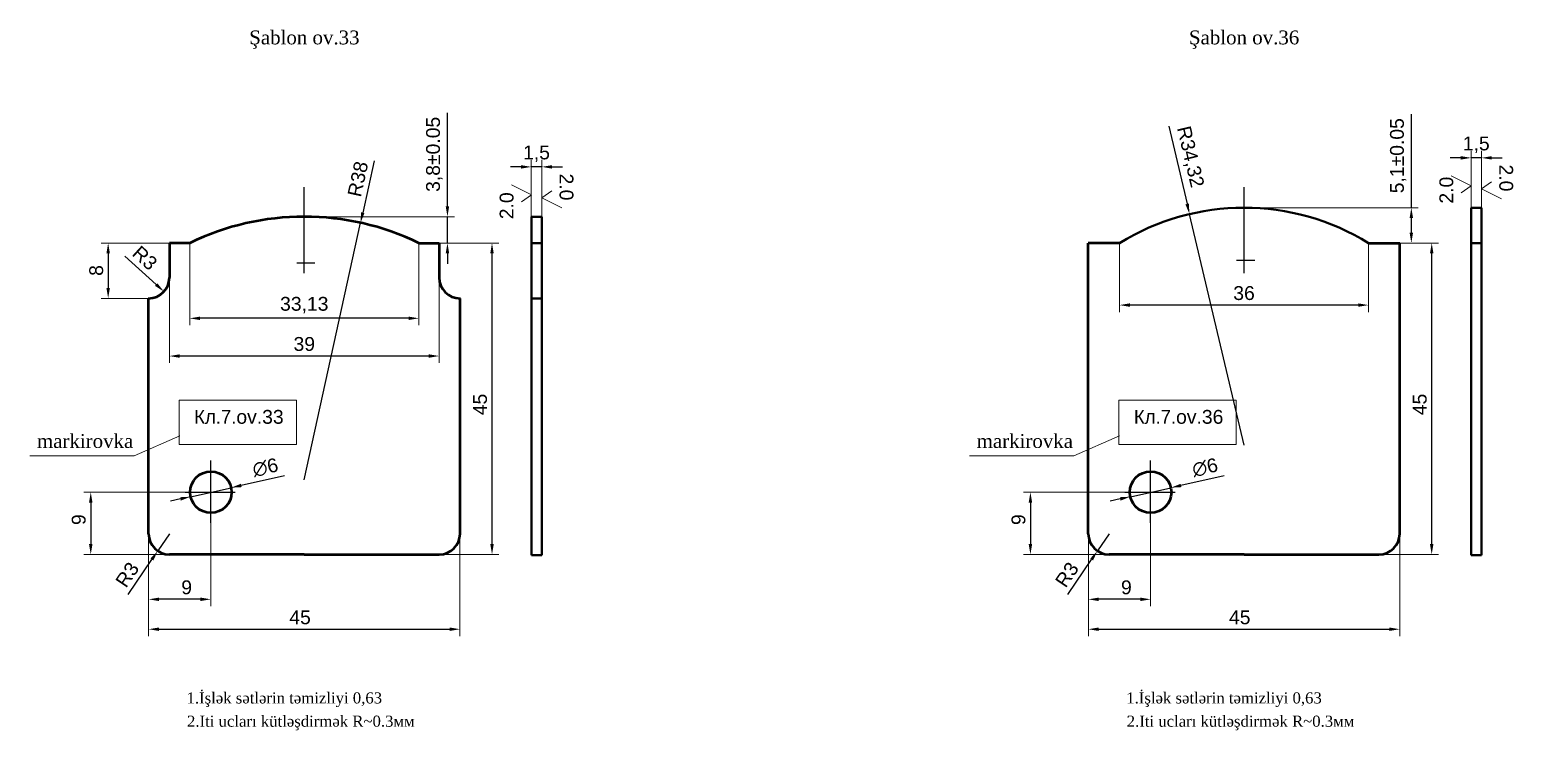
# Model space of a CAD drawing. Header units: millimetres. Extents: x 1526 to 31626, y -4643 to 9189.
# Drawn here: x 10702.7 to 10917.2, y 8893 to 8994.2 of the extents above; entities that cross this region are included whole.
import ezdxf

# ---------------------------------------------------------------- set-up
doc = ezdxf.new("R2010")
doc.units = ezdxf.units.MM
for name, color, linetype, lineweight in [('контурная', 7, 'Continuous', 50), ('размерные', 7, 'Continuous', 25), ('тонкая', 7, 'Continuous', 20), ('图层1', 7, 'Continuous', 30)]:
    doc.layers.add(name, color=color, linetype=linetype, lineweight=lineweight)
doc.layers.add('осевая', color=4, linetype='Continuous')
doc.styles.get("Standard").update_dxf_attribs({"font": 'arial.ttf'})
doc.dimstyles.new('s1v4', dxfattribs={"dimtxt": 4, "dimasz": 1.5, "dimexe": 1, "dimexo": 0, "dimgap": 0.7, "dimtad": 1, "dimtxsty": 'Standard', "dimcen": 1, "dimadec": 0, "dimazin": 0, "dimtfac": 1, "dimtix": 1, "dimtmove": 0, "dimatfit": 3, "dimfxl": 1, "dimlwd": -1, "dimlwe": 20, "dimarcsym": 0})

# ---------------------------------------------------------------- blocks, each defined once
blk = doc.blocks.new('*D2420')
at = {"layer": 'Defpoints', "color": 0, "transparency": 16777216}
for p in [(10750.56, 8966.29), (10742.43, 8929.17)]:
    blk.add_point(p, dxfattribs=at)
at = {"layer": 'размерные', "color": 0, "transparency": 16777216}
for p, q in [((10752.53, 8975.26), (10750.88, 8967.75)), ((10742.43, 8929.17), (10750.56, 8966.29))]:
    blk.add_line(p, q, dxfattribs=at)
blk.add_solid([(10750.64, 8967.81), (10751.13, 8967.7), (10750.56, 8966.29)], dxfattribs=at)
at = {"layer": 'размерные', "color": 0, "transparency": 16777216, "insert": (10750.18, 8972.61), "char_height": 2, "attachment_point": 5, "rotation": 77.6507}
blk.add_mtext('R38', dxfattribs=at)
blk = doc.blocks.new('*D2421')
at = {"layer": 'Defpoints', "color": 0, "transparency": 16777216}
for p in [(10722.93, 8963.37), (10714.09, 8955.37), (10719.93, 8955.37)]:
    blk.add_point(p, dxfattribs=at)
at = {"layer": 'размерные', "color": 0, "lineweight": 20, "transparency": 16777216}
for p, q in [((10722.93, 8963.37), (10713.09, 8963.37)), ((10719.93, 8955.37), (10713.09, 8955.37))]:
    blk.add_line(p, q, dxfattribs=at)
at = {"layer": 'размерные', "color": 0, "transparency": 16777216}
blk.add_line((10714.09, 8961.87), (10714.09, 8956.87), dxfattribs=at)
for points in [[(10713.84, 8961.87), (10714.34, 8961.87), (10714.09, 8963.37)], [(10713.84, 8956.87), (10714.34, 8956.87), (10714.09, 8955.37)]]:
    blk.add_solid(points, dxfattribs=at)
at = {"layer": 'размерные', "color": 0, "transparency": 16777216, "insert": (10712.37, 8959.4), "char_height": 2, "attachment_point": 5, "rotation": 90}
blk.add_mtext('8', dxfattribs=at)
blk = doc.blocks.new('*D2423')
at = {"layer": 'Defpoints', "color": 0, "transparency": 16777216}
for p in [(10719.93, 8922.95), (10728.93, 8922.95), (10719.93, 8911.89)]:
    blk.add_point(p, dxfattribs=at)
at = {"layer": 'размерные', "color": 0, "lineweight": 20, "transparency": 16777216}
for p, q in [((10719.93, 8922.95), (10719.93, 8910.89)), ((10728.93, 8922.95), (10728.93, 8910.89))]:
    blk.add_line(p, q, dxfattribs=at)
at = {"layer": 'размерные', "color": 0, "transparency": 16777216}
blk.add_line((10727.43, 8911.89), (10721.43, 8911.89), dxfattribs=at)
for points in [[(10721.43, 8912.14), (10721.43, 8911.64), (10719.93, 8911.89)], [(10727.43, 8912.14), (10727.43, 8911.64), (10728.93, 8911.89)]]:
    blk.add_solid(points, dxfattribs=at)
at = {"layer": 'размерные', "color": 0, "transparency": 16777216, "insert": (10725.43, 8913.61), "char_height": 2, "attachment_point": 5}
blk.add_mtext('9', dxfattribs=at)
blk = doc.blocks.new('*D2424')
at = {"layer": 'Defpoints', "color": 0, "transparency": 16777216}
for p in [(10726.01, 8926.72), (10731.86, 8928.02)]:
    blk.add_point(p, dxfattribs=at)
at = {"layer": 'размерные', "color": 0, "transparency": 16777216}
for p, q in [((10739.56, 8929.72), (10733.33, 8928.34)), ((10724.54, 8926.4), (10723.08, 8926.07)), ((10726.01, 8926.72), (10731.86, 8928.02))]:
    blk.add_line(p, q, dxfattribs=at)
for points in [[(10733.27, 8928.58), (10733.38, 8928.1), (10731.86, 8928.02)], [(10724.49, 8926.64), (10724.59, 8926.15), (10726.01, 8926.72)]]:
    blk.add_solid(points, dxfattribs=at)
at = {"layer": 'размерные', "color": 0, "transparency": 16777216, "insert": (10736.8, 8930.93), "char_height": 2, "attachment_point": 5, "rotation": 12.461}
blk.add_mtext('∅6', dxfattribs=at)
blk = doc.blocks.new('*D2425')
at = {"layer": 'Defpoints', "color": 0, "transparency": 16777216}
for p in [(10719.93, 8922.95), (10764.93, 8921.37), (10764.93, 8907.57)]:
    blk.add_point(p, dxfattribs=at)
at = {"layer": 'размерные', "color": 0, "lineweight": 20, "transparency": 16777216}
for p, q in [((10719.93, 8922.95), (10719.93, 8906.57)), ((10764.93, 8921.37), (10764.93, 8906.57))]:
    blk.add_line(p, q, dxfattribs=at)
at = {"layer": 'размерные', "color": 0, "transparency": 16777216}
blk.add_line((10721.43, 8907.57), (10763.43, 8907.57), dxfattribs=at)
for points in [[(10721.43, 8907.82), (10721.43, 8907.32), (10719.93, 8907.57)], [(10763.43, 8907.82), (10763.43, 8907.32), (10764.93, 8907.57)]]:
    blk.add_solid(points, dxfattribs=at)
at = {"layer": 'размерные', "color": 0, "transparency": 16777216, "insert": (10741.82, 8909.28), "char_height": 2, "attachment_point": 5}
blk.add_mtext('45', dxfattribs=at)
blk = doc.blocks.new('*D2426')
at = {"layer": 'Defpoints', "color": 0, "transparency": 16777216}
for p in [(10725.21, 8927.37), (10711.57, 8918.37), (10725.21, 8918.37)]:
    blk.add_point(p, dxfattribs=at)
at = {"layer": 'размерные', "color": 0, "lineweight": 20, "transparency": 16777216}
for p, q in [((10725.21, 8927.37), (10710.57, 8927.37)), ((10725.21, 8918.37), (10710.57, 8918.37))]:
    blk.add_line(p, q, dxfattribs=at)
at = {"layer": 'размерные', "color": 0, "transparency": 16777216}
blk.add_line((10711.57, 8925.87), (10711.57, 8919.87), dxfattribs=at)
for points in [[(10711.32, 8925.87), (10711.82, 8925.87), (10711.57, 8927.37)], [(10711.32, 8919.87), (10711.82, 8919.87), (10711.57, 8918.37)]]:
    blk.add_solid(points, dxfattribs=at)
at = {"layer": 'размерные', "color": 0, "transparency": 16777216, "insert": (10709.84, 8923.4), "char_height": 2, "attachment_point": 5, "rotation": 90}
blk.add_mtext('9', dxfattribs=at)
blk = doc.blocks.new('*D2427')
at = {"layer": 'Defpoints', "color": 0, "transparency": 16777216}
for p in [(10761.59, 8963.37), (10769.56, 8963.37), (10761.93, 8918.37)]:
    blk.add_point(p, dxfattribs=at)
at = {"layer": 'размерные', "color": 0, "lineweight": 20, "transparency": 16777216}
for p, q in [((10761.59, 8963.37), (10770.56, 8963.37)), ((10761.93, 8918.37), (10770.56, 8918.37))]:
    blk.add_line(p, q, dxfattribs=at)
at = {"layer": 'размерные', "color": 0, "transparency": 16777216}
blk.add_line((10769.56, 8919.87), (10769.56, 8961.87), dxfattribs=at)
for points in [[(10769.31, 8961.87), (10769.81, 8961.87), (10769.56, 8963.37)], [(10769.31, 8919.87), (10769.81, 8919.87), (10769.56, 8918.37)]]:
    blk.add_solid(points, dxfattribs=at)
at = {"layer": 'размерные', "color": 0, "transparency": 16777216, "insert": (10767.84, 8940.04), "char_height": 2, "attachment_point": 5, "rotation": 90}
blk.add_mtext('45', dxfattribs=at)
blk = doc.blocks.new('*D2428')
at = {"layer": 'Defpoints', "color": 0, "transparency": 16777216}
for p in [(10722.93, 8921.37), (10721.25, 8918.89)]:
    blk.add_point(p, dxfattribs=at)
at = {"layer": 'размерные', "color": 0, "transparency": 16777216}
for p, q in [((10722.93, 8921.37), (10721.25, 8918.89)), ((10716.97, 8912.57), (10720.41, 8917.64))]:
    blk.add_line(p, q, dxfattribs=at)
blk.add_solid([(10720.2, 8917.78), (10720.62, 8917.5), (10721.25, 8918.89)], dxfattribs=at)
at = {"layer": 'размерные', "color": 0, "transparency": 16777216, "insert": (10716.85, 8915.45), "char_height": 2, "attachment_point": 5, "rotation": 55.8772}
blk.add_mtext('R3', dxfattribs=at)
blk = doc.blocks.new('*D2429')
at = {"layer": 'Defpoints', "color": 0, "transparency": 16777216}
for p in [(10775.24, 8974.37), (10775.24, 8967.17), (10776.74, 8967.17)]:
    blk.add_point(p, dxfattribs=at)
at = {"layer": 'размерные', "color": 0, "lineweight": 20, "transparency": 16777216}
for p, q in [((10775.24, 8967.17), (10775.24, 8975.37)), ((10776.74, 8967.17), (10776.74, 8975.37))]:
    blk.add_line(p, q, dxfattribs=at)
at = {"layer": 'размерные', "color": 0, "transparency": 16777216}
for p, q in [((10773.74, 8974.37), (10772.24, 8974.37)), ((10776.74, 8974.37), (10775.24, 8974.37)), ((10778.24, 8974.37), (10779.74, 8974.37))]:
    blk.add_line(p, q, dxfattribs=at)
for points in [[(10773.74, 8974.62), (10773.74, 8974.12), (10775.24, 8974.37)], [(10778.24, 8974.62), (10778.24, 8974.12), (10776.74, 8974.37)]]:
    blk.add_solid(points, dxfattribs=at)
at = {"layer": 'размерные', "color": 0, "transparency": 16777216, "insert": (10775.99, 8976.27), "char_height": 2, "attachment_point": 5}
blk.add_mtext('1,5', dxfattribs=at)
blk = doc.blocks.new('*D2422')
at = {"layer": 'Defpoints', "color": 0, "transparency": 16777216}
for p in [(10742.43, 8967.17), (10759.06, 8963.37), (10763.12, 8963.37)]:
    blk.add_point(p, dxfattribs=at)
at = {"layer": 'размерные', "color": 0, "transparency": 16777216}
for p, q in [((10763.12, 8968.67), (10763.12, 8982.2)), ((10763.12, 8963.37), (10763.12, 8967.17)), ((10763.12, 8961.87), (10763.12, 8960.37))]:
    blk.add_line(p, q, dxfattribs=at)
at = {"layer": 'размерные', "color": 0, "lineweight": 20, "transparency": 16777216}
for p, q in [((10742.43, 8967.17), (10764.12, 8967.17)), ((10759.06, 8963.37), (10764.12, 8963.37))]:
    blk.add_line(p, q, dxfattribs=at)
at = {"layer": 'размерные', "color": 0, "transparency": 16777216}
for points in [[(10762.87, 8968.67), (10763.37, 8968.67), (10763.12, 8967.17)], [(10762.87, 8961.87), (10763.37, 8961.87), (10763.12, 8963.37)]]:
    blk.add_solid(points, dxfattribs=at)
at = {"layer": 'размерные', "color": 0, "transparency": 16777216, "insert": (10761.22, 8976.18), "char_height": 2, "attachment_point": 5, "rotation": 90}
blk.add_mtext('3,8%%P0.05', dxfattribs=at)
blk = doc.blocks.new('*D2430')
at = {"layer": 'Defpoints', "color": 0, "transparency": 16777216}
for p in [(10719.93, 8958.37), (10722.15, 8956.35)]:
    blk.add_point(p, dxfattribs=at)
at = {"layer": 'размерные', "color": 0, "transparency": 16777216}
blk.add_line((10716.52, 8961.49), (10721.04, 8957.36), dxfattribs=at)
blk.add_solid([(10721.21, 8957.54), (10720.87, 8957.17), (10722.15, 8956.35)], dxfattribs=at)
at = {"layer": 'размерные', "color": 0, "transparency": 16777216, "insert": (10719.39, 8961.2), "char_height": 2, "attachment_point": 5, "rotation": 317.605}
blk.add_mtext('R3', dxfattribs=at)
blk = doc.blocks.new('*D2431')
at = {"layer": 'Defpoints', "color": 0, "transparency": 16777216}
for p in [(10725.87, 8963.37), (10759, 8963.37), (10725.87, 8952.49)]:
    blk.add_point(p, dxfattribs=at)
at = {"layer": 'размерные', "color": 0, "lineweight": 20, "transparency": 16777216}
for p, q in [((10725.87, 8963.37), (10725.87, 8951.49)), ((10759, 8963.37), (10759, 8951.49))]:
    blk.add_line(p, q, dxfattribs=at)
at = {"layer": 'размерные', "color": 0, "transparency": 16777216}
blk.add_line((10757.5, 8952.49), (10727.37, 8952.49), dxfattribs=at)
for points in [[(10727.37, 8952.74), (10727.37, 8952.24), (10725.87, 8952.49)], [(10757.5, 8952.74), (10757.5, 8952.24), (10759, 8952.49)]]:
    blk.add_solid(points, dxfattribs=at)
at = {"layer": 'размерные', "color": 0, "transparency": 16777216, "insert": (10742.43, 8954.4), "char_height": 2, "attachment_point": 5}
blk.add_mtext('33,13', dxfattribs=at)
blk = doc.blocks.new('*D2432')
at = {"layer": 'Defpoints', "color": 0, "transparency": 16777216}
for p in [(10722.93, 8958.37), (10761.93, 8958.37), (10722.93, 8947.04)]:
    blk.add_point(p, dxfattribs=at)
at = {"layer": 'размерные', "color": 0, "lineweight": 20, "transparency": 16777216}
for p, q in [((10722.93, 8958.37), (10722.93, 8946.04)), ((10761.93, 8958.37), (10761.93, 8946.04))]:
    blk.add_line(p, q, dxfattribs=at)
at = {"layer": 'размерные', "color": 0, "transparency": 16777216}
blk.add_line((10760.43, 8947.04), (10724.43, 8947.04), dxfattribs=at)
for points in [[(10724.43, 8947.29), (10724.43, 8946.79), (10722.93, 8947.04)], [(10760.43, 8947.29), (10760.43, 8946.79), (10761.93, 8947.04)]]:
    blk.add_solid(points, dxfattribs=at)
at = {"layer": 'размерные', "color": 0, "transparency": 16777216, "insert": (10742.43, 8948.77), "char_height": 2, "attachment_point": 5}
blk.add_mtext('39', dxfattribs=at)
blk = doc.blocks.new('*D2434')
at = {"layer": 'Defpoints', "color": 0, "transparency": 16777216}
for p in [(10855.74, 8922.95), (10864.74, 8922.95), (10855.74, 8911.89)]:
    blk.add_point(p, dxfattribs=at)
at = {"layer": 'размерные', "color": 0, "lineweight": 20, "transparency": 16777216}
for p, q in [((10855.74, 8922.95), (10855.74, 8910.89)), ((10864.74, 8922.95), (10864.74, 8910.89))]:
    blk.add_line(p, q, dxfattribs=at)
at = {"layer": 'размерные', "color": 0, "transparency": 16777216}
blk.add_line((10863.24, 8911.89), (10857.24, 8911.89), dxfattribs=at)
for points in [[(10857.24, 8912.14), (10857.24, 8911.64), (10855.74, 8911.89)], [(10863.24, 8912.14), (10863.24, 8911.64), (10864.74, 8911.89)]]:
    blk.add_solid(points, dxfattribs=at)
at = {"layer": 'размерные', "color": 0, "transparency": 16777216, "insert": (10861.24, 8913.61), "char_height": 2, "attachment_point": 5}
blk.add_mtext('9', dxfattribs=at)
blk = doc.blocks.new('*D2435')
at = {"layer": 'Defpoints', "color": 0, "transparency": 16777216}
for p in [(10861.81, 8926.72), (10867.67, 8928.02)]:
    blk.add_point(p, dxfattribs=at)
at = {"layer": 'размерные', "color": 0, "transparency": 16777216}
for p, q in [((10875.37, 8929.72), (10869.13, 8928.34)), ((10860.34, 8926.4), (10858.88, 8926.07)), ((10861.81, 8926.72), (10867.67, 8928.02))]:
    blk.add_line(p, q, dxfattribs=at)
for points in [[(10869.08, 8928.58), (10869.19, 8928.1), (10867.67, 8928.02)], [(10860.29, 8926.64), (10860.4, 8926.15), (10861.81, 8926.72)]]:
    blk.add_solid(points, dxfattribs=at)
at = {"layer": 'размерные', "color": 0, "transparency": 16777216, "insert": (10872.6, 8930.93), "char_height": 2, "attachment_point": 5, "rotation": 12.461}
blk.add_mtext('∅6', dxfattribs=at)
blk = doc.blocks.new('*D2436')
at = {"layer": 'Defpoints', "color": 0, "transparency": 16777216}
for p in [(10855.74, 8922.95), (10900.74, 8921.37), (10900.74, 8907.57)]:
    blk.add_point(p, dxfattribs=at)
at = {"layer": 'размерные', "color": 0, "lineweight": 20, "transparency": 16777216}
for p, q in [((10855.74, 8922.95), (10855.74, 8906.57)), ((10900.74, 8921.37), (10900.74, 8906.57))]:
    blk.add_line(p, q, dxfattribs=at)
at = {"layer": 'размерные', "color": 0, "transparency": 16777216}
blk.add_line((10857.24, 8907.57), (10899.24, 8907.57), dxfattribs=at)
for points in [[(10857.24, 8907.82), (10857.24, 8907.32), (10855.74, 8907.57)], [(10899.24, 8907.82), (10899.24, 8907.32), (10900.74, 8907.57)]]:
    blk.add_solid(points, dxfattribs=at)
at = {"layer": 'размерные', "color": 0, "transparency": 16777216, "insert": (10877.62, 8909.28), "char_height": 2, "attachment_point": 5}
blk.add_mtext('45', dxfattribs=at)
blk = doc.blocks.new('*D2437')
at = {"layer": 'Defpoints', "color": 0, "transparency": 16777216}
for p in [(10861.02, 8927.37), (10847.37, 8918.37), (10861.02, 8918.37)]:
    blk.add_point(p, dxfattribs=at)
at = {"layer": 'размерные', "color": 0, "lineweight": 20, "transparency": 16777216}
for p, q in [((10861.02, 8927.37), (10846.37, 8927.37)), ((10861.02, 8918.37), (10846.37, 8918.37))]:
    blk.add_line(p, q, dxfattribs=at)
at = {"layer": 'размерные', "color": 0, "transparency": 16777216}
blk.add_line((10847.37, 8925.87), (10847.37, 8919.87), dxfattribs=at)
for points in [[(10847.12, 8925.87), (10847.62, 8925.87), (10847.37, 8927.37)], [(10847.12, 8919.87), (10847.62, 8919.87), (10847.37, 8918.37)]]:
    blk.add_solid(points, dxfattribs=at)
at = {"layer": 'размерные', "color": 0, "transparency": 16777216, "insert": (10845.65, 8923.4), "char_height": 2, "attachment_point": 5, "rotation": 90}
blk.add_mtext('9', dxfattribs=at)
blk = doc.blocks.new('*D2438')
at = {"layer": 'Defpoints', "color": 0, "transparency": 16777216}
for p in [(10897.39, 8963.37), (10905.36, 8963.37), (10897.74, 8918.37)]:
    blk.add_point(p, dxfattribs=at)
at = {"layer": 'размерные', "color": 0, "lineweight": 20, "transparency": 16777216}
for p, q in [((10897.39, 8963.37), (10906.36, 8963.37)), ((10897.74, 8918.37), (10906.36, 8918.37))]:
    blk.add_line(p, q, dxfattribs=at)
at = {"layer": 'размерные', "color": 0, "transparency": 16777216}
blk.add_line((10905.36, 8919.87), (10905.36, 8961.87), dxfattribs=at)
for points in [[(10905.11, 8961.87), (10905.61, 8961.87), (10905.36, 8963.37)], [(10905.11, 8919.87), (10905.61, 8919.87), (10905.36, 8918.37)]]:
    blk.add_solid(points, dxfattribs=at)
at = {"layer": 'размерные', "color": 0, "transparency": 16777216, "insert": (10903.64, 8940.04), "char_height": 2, "attachment_point": 5, "rotation": 90}
blk.add_mtext('45', dxfattribs=at)
blk = doc.blocks.new('*D2439')
at = {"layer": 'Defpoints', "color": 0, "transparency": 16777216}
for p in [(10858.74, 8921.37), (10857.05, 8918.89)]:
    blk.add_point(p, dxfattribs=at)
at = {"layer": 'размерные', "color": 0, "transparency": 16777216}
for p, q in [((10858.74, 8921.37), (10857.05, 8918.89)), ((10852.78, 8912.57), (10856.21, 8917.64))]:
    blk.add_line(p, q, dxfattribs=at)
blk.add_solid([(10856.01, 8917.78), (10856.42, 8917.5), (10857.05, 8918.89)], dxfattribs=at)
at = {"layer": 'размерные', "color": 0, "transparency": 16777216, "insert": (10852.65, 8915.45), "char_height": 2, "attachment_point": 5, "rotation": 55.8772}
blk.add_mtext('R3', dxfattribs=at)
blk = doc.blocks.new('*D2440')
at = {"layer": 'Defpoints', "color": 0, "transparency": 16777216}
for p in [(10911.05, 8975.67), (10911.05, 8968.47), (10912.55, 8968.47)]:
    blk.add_point(p, dxfattribs=at)
at = {"layer": 'размерные', "color": 0, "transparency": 16777216}
for p, q in [((10909.55, 8975.67), (10908.05, 8975.67)), ((10912.55, 8975.67), (10911.05, 8975.67)), ((10914.05, 8975.67), (10915.55, 8975.67))]:
    blk.add_line(p, q, dxfattribs=at)
at = {"layer": 'размерные', "color": 0, "lineweight": 20, "transparency": 16777216}
for p, q in [((10911.05, 8968.47), (10911.05, 8976.67)), ((10912.55, 8968.47), (10912.55, 8976.67))]:
    blk.add_line(p, q, dxfattribs=at)
at = {"layer": 'размерные', "color": 0, "transparency": 16777216}
for points in [[(10909.55, 8975.92), (10909.55, 8975.42), (10911.05, 8975.67)], [(10914.05, 8975.92), (10914.05, 8975.42), (10912.55, 8975.67)]]:
    blk.add_solid(points, dxfattribs=at)
at = {"layer": 'размерные', "color": 0, "transparency": 16777216, "insert": (10911.8, 8977.57), "char_height": 2, "attachment_point": 5}
blk.add_mtext('1,5', dxfattribs=at)
blk = doc.blocks.new('*D2433')
at = {"layer": 'Defpoints', "color": 0, "transparency": 16777216}
for p in [(10878.24, 8968.47), (10899.14, 8963.37), (10902.42, 8963.37)]:
    blk.add_point(p, dxfattribs=at)
at = {"layer": 'размерные', "color": 0, "transparency": 16777216}
for p, q in [((10902.42, 8968.47), (10902.42, 8982)), ((10902.42, 8964.87), (10902.42, 8966.97))]:
    blk.add_line(p, q, dxfattribs=at)
at = {"layer": 'размерные', "color": 0, "lineweight": 20, "transparency": 16777216}
for p, q in [((10878.24, 8968.47), (10903.42, 8968.47)), ((10899.14, 8963.37), (10903.42, 8963.37))]:
    blk.add_line(p, q, dxfattribs=at)
at = {"layer": 'размерные', "color": 0, "transparency": 16777216}
for points in [[(10902.17, 8966.97), (10902.67, 8966.97), (10902.42, 8968.47)], [(10902.17, 8964.87), (10902.67, 8964.87), (10902.42, 8963.37)]]:
    blk.add_solid(points, dxfattribs=at)
at = {"layer": 'размерные', "color": 0, "transparency": 16777216, "insert": (10900.52, 8975.98), "char_height": 2, "attachment_point": 5, "rotation": 90}
blk.add_mtext('5,1%%P0.05', dxfattribs=at)
blk = doc.blocks.new('*D2441')
at = {"layer": 'Defpoints', "color": 0, "transparency": 16777216}
for p in [(10860.24, 8963.37), (10896.24, 8963.37), (10860.24, 8954.4)]:
    blk.add_point(p, dxfattribs=at)
at = {"layer": 'размерные', "color": 0, "lineweight": 20, "transparency": 16777216}
for p, q in [((10860.24, 8963.37), (10860.24, 8953.4)), ((10896.24, 8963.37), (10896.24, 8953.4))]:
    blk.add_line(p, q, dxfattribs=at)
at = {"layer": 'размерные', "color": 0, "transparency": 16777216}
blk.add_line((10894.74, 8954.4), (10861.74, 8954.4), dxfattribs=at)
for points in [[(10861.74, 8954.65), (10861.74, 8954.15), (10860.24, 8954.4)], [(10894.74, 8954.65), (10894.74, 8954.15), (10896.24, 8954.4)]]:
    blk.add_solid(points, dxfattribs=at)
at = {"layer": 'размерные', "color": 0, "transparency": 16777216, "insert": (10878.24, 8956.12), "char_height": 2, "attachment_point": 5}
blk.add_mtext('36', dxfattribs=at)
blk = doc.blocks.new('*D2442')
at = {"layer": 'Defpoints', "color": 0, "transparency": 16777216}
for p in [(10870.36, 8967.55), (10878.24, 8934.15)]:
    blk.add_point(p, dxfattribs=at)
at = {"layer": 'размерные', "color": 0, "transparency": 16777216}
for p, q in [((10867.36, 8980.25), (10870.01, 8969.01)), ((10878.24, 8934.15), (10870.36, 8967.55))]:
    blk.add_line(p, q, dxfattribs=at)
blk.add_solid([(10870.26, 8969.07), (10869.77, 8968.95), (10870.36, 8967.55)], dxfattribs=at)
at = {"layer": 'размерные', "color": 0, "transparency": 16777216, "insert": (10870.37, 8975.8), "char_height": 2, "attachment_point": 5, "rotation": 283.2766}
blk.add_mtext('R34,32', dxfattribs=at)

msp = doc.modelspace()

# ---------------------------------------------------------------- linework, layer by layer
at = {"lineweight": 15}
for p, q in [((10775.2447, 8970.32934), (10772.35374, 8971.77582)), ((10911.04785, 8971.62866), (10908.15688, 8973.07514)), ((10909.60237, 8970.59547), (10911.04785, 8971.62866)), ((10913.99333, 8972.21795), (10912.54785, 8971.18476)), ((10912.54785, 8971.18476), (10915.43882, 8969.73829)), ((10773.79922, 8969.29615), (10775.2447, 8970.32934)), ((10778.19019, 8970.91864), (10776.7447, 8969.88544)), ((10776.7447, 8969.88544), (10779.63567, 8968.43897)), ((10724.35427, 8940.66326), (10724.35427, 8934.25853)), ((10741.29882, 8940.66326), (10724.35427, 8940.66326)), ((10741.29882, 8934.25853), (10741.29882, 8940.66326)), ((10860.15742, 8940.66326), (10860.15742, 8934.25853)), ((10877.10197, 8940.66326), (10860.15742, 8940.66326)), ((10877.10197, 8934.25853), (10877.10197, 8940.66326)), ((10724.44286, 8935.51719), (10717.83026, 8932.62631)), ((10860.246, 8935.51719), (10853.63341, 8932.62631)), ((10717.83026, 8932.62631), (10702.74546, 8932.62631)), ((10724.35427, 8934.25853), (10741.29882, 8934.25853)), ((10853.63341, 8932.62631), (10838.54861, 8932.62631)), ((10860.15742, 8934.25853), (10877.10197, 8934.25853))]:
    msp.add_line(p, q, dxfattribs=at)
at = {"lineweight": 40}
for p, q in [((10775.2447, 8967.16939), (10776.7447, 8967.16939)), ((10775.2447, 8967.16939), (10775.2447, 8918.28472)), ((10776.7447, 8967.16939), (10776.7447, 8918.28472)), ((10911.04785, 8968.46871), (10912.54785, 8968.46871)), ((10911.04785, 8968.46871), (10911.04785, 8918.28472)), ((10912.54785, 8968.46871), (10912.54785, 8918.28472)), ((10775.2447, 8963.36892), (10776.7447, 8963.36892)), ((10911.04785, 8963.36892), (10912.54785, 8963.36892)), ((10775.2447, 8955.36892), (10776.7447, 8955.36892)), ((10775.2447, 8918.28472), (10776.7447, 8918.28472)), ((10911.04785, 8918.28472), (10912.54785, 8918.28472))]:
    msp.add_line(p, q, dxfattribs=at)
at = {"layer": 'контурная'}
for p, q in [((10725.87076, 8963.36892), (10722.93458, 8963.36892)), ((10722.93458, 8963.36892), (10722.93458, 8958.36892)), ((10758.9984, 8963.36892), (10761.93458, 8963.36892)), ((10761.93458, 8963.36892), (10761.93458, 8958.36892)), ((10860.23773, 8963.36892), (10855.73773, 8963.36892)), ((10855.73773, 8921.36892), (10855.73773, 8963.36892)), ((10896.23773, 8963.36892), (10900.73773, 8963.36892)), ((10900.73773, 8921.36892), (10900.73773, 8963.36892)), ((10719.93458, 8921.36892), (10719.93458, 8955.36892)), ((10764.93458, 8921.36892), (10764.93458, 8955.36892)), ((10742.43458, 8918.36892), (10722.93458, 8918.36892)), ((10742.43458, 8918.36892), (10761.93458, 8918.36892)), ((10878.23773, 8918.36892), (10858.73773, 8918.36892)), ((10878.23773, 8918.36892), (10897.73773, 8918.36892))]:
    msp.add_line(p, q, dxfattribs=at)
for centre in [(10728.93458, 8927.36892), (10864.73773, 8927.36892)]:
    msp.add_circle(centre, 3, dxfattribs=at)
for centre, radius, start, end in [((10742.43458, 8929.16892), 38, 64.1562732, 115.8419328), ((10719.93458, 8958.36892), 3, 270, 0), ((10764.93458, 8958.36892), 3, 180, 270), ((10722.93458, 8921.36892), 3, 180, 270), ((10761.93458, 8921.36892), 3, 270, 0), ((10858.73773, 8921.36892), 3, 180, 270), ((10897.73773, 8921.36892), 3, 270, 0)]:
    msp.add_arc(centre, radius, start, end, dxfattribs=at)
at = {"layer": 'осевая'}
for p, q in [((10742.43458, 8958.99541), (10742.43458, 8971.46055)), ((10878.23773, 8958.99541), (10878.23773, 8971.46055)), ((10741.36931, 8960.51892), (10743.97483, 8960.51892)), ((10877.17245, 8960.86892), (10879.77798, 8960.86892)), ((10728.93458, 8922.94849), (10728.93458, 8931.96749)), ((10864.73773, 8922.94849), (10864.73773, 8931.96749)), ((10725.21369, 8927.36892), (10732.46428, 8927.36892)), ((10861.01684, 8927.36892), (10868.26742, 8927.36892))]:
    msp.add_line(p, q, dxfattribs=at)
at = {"layer": 'тонкая'}
for p, q in [((10776.7447, 8967.16939), (10775.2447, 8967.16939)), ((10912.54785, 8968.46871), (10911.04785, 8968.46871))]:
    msp.add_line(p, q, dxfattribs=at)
at = {"layer": '图层1', "lineweight": 40}
msp.add_arc((10878.23773, 8934.15285), 34.31587, 58.3628061, 121.6371939, dxfattribs=at)

# ---------------------------------------------------------------- texts
at = {"lineweight": 15, "attachment_point": 5}
for s, insert, char_height in [('{\\fTimes New Roman|b0|i0|c238|p18;Şablon \\fTimes New Roman|b0|i0|c0|p18;ov.33}', (10742.44635, 8992.74522), 2), ('{\\fTimes New Roman|b0|i0|c238|p18;Şablon \\fTimes New Roman|b0|i0|c0|p18;ov.36}', (10878.2495, 8992.74522), 2), ('{\\fTxt|b0|i0|c204|p2;Кл.\\fTxt|b0|i0|c0|p2;7\\fTxt|b0|i0|c204|p2;.}ov.33', (10732.9869, 8938.23985), 2), ('{\\fTxt|b0|i0|c204|p2;Кл.\\fTxt|b0|i0|c0|p2;7\\fTxt|b0|i0|c204|p2;.}ov.36', (10868.79005, 8938.23985), 2), ('{\\fTimes New Roman|b0|i0|c204|p18;markirovka}', (10710.75832, 8934.74579), 2), ('{\\fTimes New Roman|b0|i0|c204|p18;markirovka}', (10846.56147, 8934.74579), 2), ('{\\fTimes New Roman|b0|i0|c0|p18;1.\\fTimes New Roman|b0|i0|c238|p18;İşlək sətlərin təmizliyi\\fTimes New Roman|b0|i0|c204|p18; 0,63}', (10739.54677, 8897.38207), 1.6), ('{\\fTimes New Roman|b0|i0|c0|p18;1.\\fTimes New Roman|b0|i0|c238|p18;İşlək sətlərin təmizliyi\\fTimes New Roman|b0|i0|c204|p18; 0,63}', (10875.34991, 8897.38207), 1.6), ('{\\fTimes New Roman|b0|i0|c0|p18;2\\fTimes New Roman|b0|i0|c204|p18;.\\fTimes New Roman|b0|i0|c0|p18;Iti uclar\\fTimes New Roman|b0|i0|c238|p18;ı kütləşdirmək\\fTimes New Roman|b0|i0|c204|p18; \\fTimes New Roman|b0|i0|c0|p18;R~0.3\\fTimes New Roman|b0|i0|c204|p18;мм}', (10741.92774, 8894.02484), 1.6), ('{\\fTimes New Roman|b0|i0|c0|p18;2\\fTimes New Roman|b0|i0|c204|p18;.\\fTimes New Roman|b0|i0|c0|p18;Iti uclar\\fTimes New Roman|b0|i0|c238|p18;ı kütləşdirmək\\fTimes New Roman|b0|i0|c204|p18; \\fTimes New Roman|b0|i0|c0|p18;R~0.3\\fTimes New Roman|b0|i0|c204|p18;мм}', (10877.73089, 8894.02484), 1.6)]:
    msp.add_mtext(s, dxfattribs=dict(at, insert=insert, char_height=char_height))
at = {"lineweight": 15, "char_height": 2, "attachment_point": 5}
for insert, rotation in [((10780.30967, 8971.46539), 270), ((10916.11281, 8972.7647), 270), ((10907.48288, 8971.00354), 90), ((10771.67974, 8968.7494), 90)]:
    msp.add_mtext('2.0', dxfattribs=dict(at, insert=insert, rotation=rotation))

# ---------------------------------------------------------------- dimensions: what is measured, and where the dimension line sits
at = {"layer": 'размерные'}
for base, p1, p2, picture, middle in [((10763.12171, 8963.36892), (10742.43435, 8967.16939), (10759.05662, 8963.36892), '*D2422', (10763.12171, 8976.18249)), ((10902.42135, 8963.36892), (10878.23748, 8968.46871), (10899.14056, 8963.36892), '*D2433', (10902.42135, 8975.98249))]:
    dim = msp.add_linear_dim(base=base, p1=p1, p2=p2, angle=90, text='<>%%P0.05', dimstyle='s1v4', override={"dimtxt": 2}, dxfattribs=at)
    dim.commit()
    dim.dimension.update_dxf_attribs({"geometry": picture, "text_midpoint": middle, "dimtype": 160})
for center, mpoint, picture, middle in [((10878.23773, 8934.15285), (10870.35699, 8967.55154), '*D2442', (10870.36596, 8975.79521)), ((10742.43458, 8929.16892), (10750.56168, 8966.28967), '*D2420', (10750.18249, 8972.60851)), ((10722.93458, 8921.36892), (10721.25168, 8918.8854), '*D2428', (10716.84611, 8915.45337)), ((10858.73773, 8921.36892), (10857.05482, 8918.8854), '*D2439', (10852.64926, 8915.45337))]:
    dim = msp.add_radius_dim(center=center, mpoint=mpoint, dimstyle='s1v4', override={"dimtxt": 2}, dxfattribs=at)
    dim.commit()
    dim.dimension.update_dxf_attribs({"geometry": picture, "text_midpoint": middle})
for base, p1, p2, picture, middle in [((10775.2447, 8974.36629), (10776.7447, 8967.16939), (10775.2447, 8967.16939), '*D2429', (10775.9947, 8974.36629)), ((10911.04785, 8975.66561), (10912.54785, 8968.46871), (10911.04785, 8968.46871), '*D2440', (10911.79785, 8975.66561)), ((10719.93458, 8911.88535), (10728.93458, 8922.94849), (10719.93458, 8922.94849), '*D2423', (10725.43226, 8911.88535)), ((10764.93458, 8907.56591), (10719.93458, 8922.94849), (10764.93458, 8921.36892), '*D2425', (10741.81969, 8907.56591)), ((10855.73773, 8911.88535), (10864.73773, 8922.94849), (10855.73773, 8922.94849), '*D2434', (10861.2354, 8911.88535)), ((10900.73773, 8907.56591), (10855.73773, 8922.94849), (10900.73773, 8921.36892), '*D2436', (10877.62283, 8907.56591))]:
    dim = msp.add_linear_dim(base=base, p1=p1, p2=p2, dimstyle='s1v4', override={"dimtxt": 2}, dxfattribs=at)
    dim.commit()
    dim.dimension.update_dxf_attribs({"geometry": picture, "text_midpoint": middle, "dimtype": 160})
for base, p1, p2, picture, middle in [((10714.08707, 8955.36892), (10722.93458, 8963.36892), (10719.93458, 8955.36892), '*D2421', (10714.08707, 8959.3988)), ((10769.5562, 8963.36892), (10761.93458, 8918.36892), (10761.58916, 8963.36892), '*D2427', (10769.5562, 8940.03659)), ((10905.35935, 8963.36892), (10897.73773, 8918.36892), (10897.39231, 8963.36892), '*D2438', (10905.35935, 8940.03659)), ((10711.56595, 8918.36892), (10725.21369, 8927.36892), (10725.21369, 8918.36892), '*D2426', (10711.56595, 8923.40372)), ((10847.36909, 8918.36892), (10861.01684, 8927.36892), (10861.01684, 8918.36892), '*D2437', (10847.36909, 8923.40372))]:
    dim = msp.add_linear_dim(base=base, p1=p1, p2=p2, angle=90, dimstyle='s1v4', override={"dimtxt": 2}, dxfattribs=at)
    dim.commit()
    dim.dimension.update_dxf_attribs({"geometry": picture, "text_midpoint": middle, "dimtype": 160})
dim = msp.add_radius_dim(center=(10719.93458, 8958.36892), mpoint=(10722.15012, 8956.3462), dimstyle='s1v4', override={"dimtxt": 2}, dxfattribs=at)
dim.commit()
dim.dimension.update_dxf_attribs({"geometry": '*D2430', "text_midpoint": (10718.22673, 8959.92813), "dimtype": 164})
for base, p1, p2, picture, middle in [((10725.87076, 8952.49372), (10758.9984, 8963.36892), (10725.87076, 8963.36892), '*D2431', (10742.43458, 8954.39563)), ((10860.23773, 8954.40085), (10896.23773, 8963.36892), (10860.23773, 8963.36892), '*D2441', (10878.23773, 8956.12268)), ((10722.93458, 8947.04346), (10761.93458, 8958.36892), (10722.93458, 8958.36892), '*D2432', (10742.43458, 8948.76529))]:
    dim = msp.add_linear_dim(base=base, p1=p1, p2=p2, dimstyle='s1v4', override={"dimtxt": 2}, dxfattribs=at)
    dim.commit()
    dim.dimension.update_dxf_attribs({"geometry": picture, "text_midpoint": middle})
for p1, p2, picture, middle in [((10726.00525, 8926.72159), (10731.86391, 8928.01624), '*D2424', (10736.79508, 8930.92589)), ((10861.8084, 8926.72159), (10867.66705, 8928.01624), '*D2435', (10872.59823, 8930.92589))]:
    dim = msp.add_diameter_dim_2p(p1=p1, p2=p2, dimstyle='s1v4', override={"dimtxt": 2}, dxfattribs=at)
    dim.commit()
    dim.dimension.update_dxf_attribs({"geometry": picture, "text_midpoint": middle})

doc.saveas('drawing.dxf')
